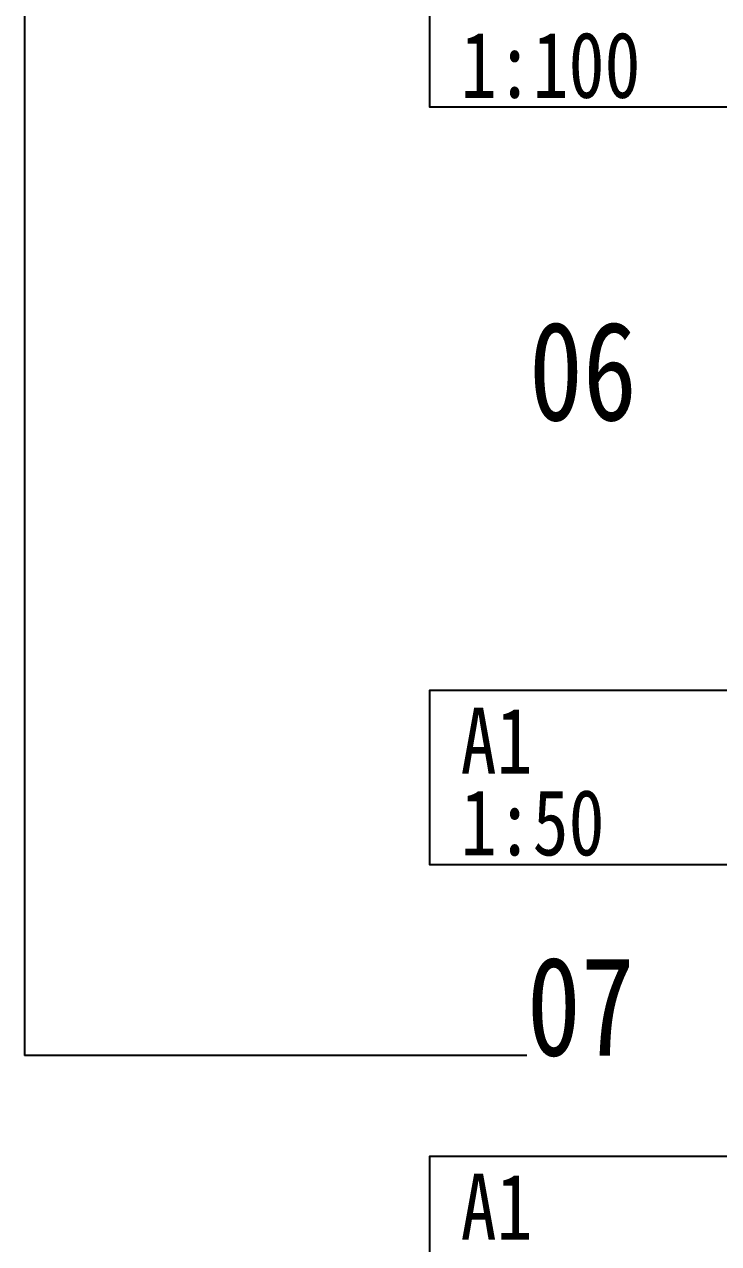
# Model space of a CAD drawing. Extents: x -518115 to 389031, y -231062 to 1628073.
# Drawn here: x -73282 to -2550, y 787961 to 912225 of the extents above; entities that cross this region are included whole.
import ezdxf

# ---------------------------------------------------------------- set-up
doc = ezdxf.new("R2010")
doc.units = 0
doc.header["$LTSCALE"] = 1000
doc.header["$MEASUREMENT"] = 0
doc.layers.add('text', color=7, linetype='Continuous')
doc.layers.add('图框', color=140, linetype='Continuous')
doc.styles.add('黑体', font='')
doc.styles.get('黑体').set_extended_font_data('SimHei')

msp = doc.modelspace()

# ---------------------------------------------------------------- linework, layer by layer
for p in [(-73281.7, 1136915.9), (-22087.7, 807122.3)]:
    msp.add_line(p, (-73281.7, 807122.3))
at = {"layer": 'text', "color": 2}
for points in [[(-985.9, 826573.7), (-31985.9, 826573.7), (-31985.9, 844382.1), (-985.9, 844382.1)], [(-985.9, 779065.3), (-31985.9, 779065.3), (-31985.9, 796873.7), (-985.9, 796873.7)]]:
    msp.add_lwpolyline(points, close=True, dxfattribs=at)
at = {"layer": '图框', "color": 2}
msp.add_lwpolyline([(-985.9, 903782.1), (-31985.9, 903782.1), (-31985.9, 921782.1), (-985.9, 921782.1)], close=True, dxfattribs=at)

# ---------------------------------------------------------------- texts
at = {"layer": 'text', "color": 1, "style": '黑体', "width": 0.8}
for s, p in [('06', (-21869, 871865.9)), ('07', (-22087.7, 807122.3))]:
    msp.add_text(s, height=10094.18, dxfattribs=at).set_placement(p)
at = {"layer": 'text', "color": 2, "style": '黑体', "width": 0.8}
for s, p in [('A1', (-28832.6, 835856.5)), ('1:50', (-28822.7, 827530.4)), ('A1', (-28832.6, 788348.1))]:
    msp.add_text(s, height=6729.45, dxfattribs=at).set_placement(p)
at = {"layer": '图框', "color": 2, "style": '黑体', "width": 0.8}
msp.add_text('1:100', height=6729.45, dxfattribs=at).set_placement((-28822.7, 904738.7))

doc.saveas('drawing.dxf')
